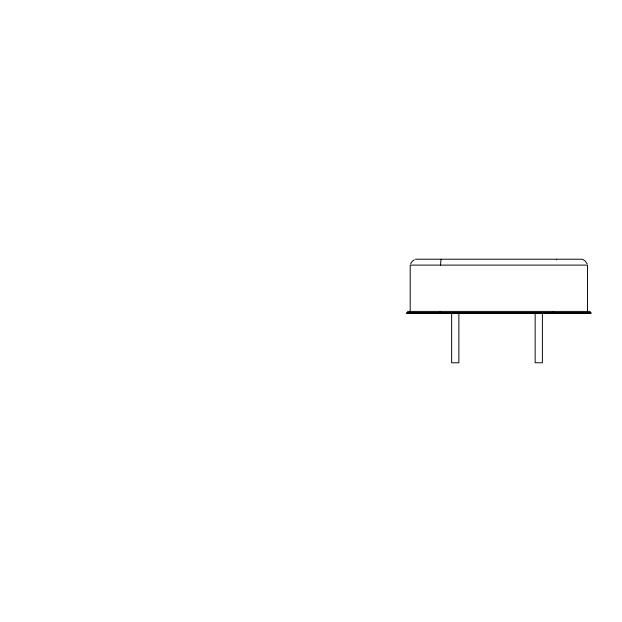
<?xml version="1.0" encoding="UTF-8"?>
<svg xmlns="http://www.w3.org/2000/svg" width="622" height="622" viewBox="0 0 622 622"><rect width="100%" height="100%" fill="white"/><g stroke="black" fill="none" stroke-linecap="round" stroke-linejoin="round"><path stroke-width="0.93" d="M553.37 312.742L553.37 311.412L553.386 313.465M440.244 311.412L440.244 312.742M410.613 263.806L412.075 261.497L414.205 259.786M415.457 259.218L582.262 259.218M407.472 311.412L590.239 311.412M407.356 312.672L590.356 312.672M443.354 313.185L467.169 313.185M526.865 313.185L550.68 313.185M582.892 259.475L585.162 261.007L587.098 263.806M590.713 312.742L590.713 313.465M588.482 312.742L588.482 313.465M587.518 311.412L587.518 265.104L410.193 265.104L410.193 311.412M583.623 312.742L583.623 313.465M576.656 312.742L576.656 313.465M568.065 312.742L568.065 313.465M558.416 312.742L558.416 313.465M551.753 312.742L551.753 313.465M542.392 313.185L542.392 362.781L535.161 362.781L535.161 313.185M458.881 313.185L458.881 362.781L451.65 362.781L451.65 313.185M440.166 312.742L440.244 313.465M430.953 312.742L430.953 313.465M422.175 312.742L422.175 313.465M414.944 312.742L414.944 313.465M409.774 312.742L409.774 313.465M406.998 312.742L406.998 313.465M440.578 265.096A8.296 1.011 90 0 1 441.216 259.226M556.496 259.226A8.296 1.011 -90 0 1 556.643 259.794M590.9 312.742L406.811 312.742L406.811 313.465L590.9 313.465L590.9 312.742"/></g></svg>
